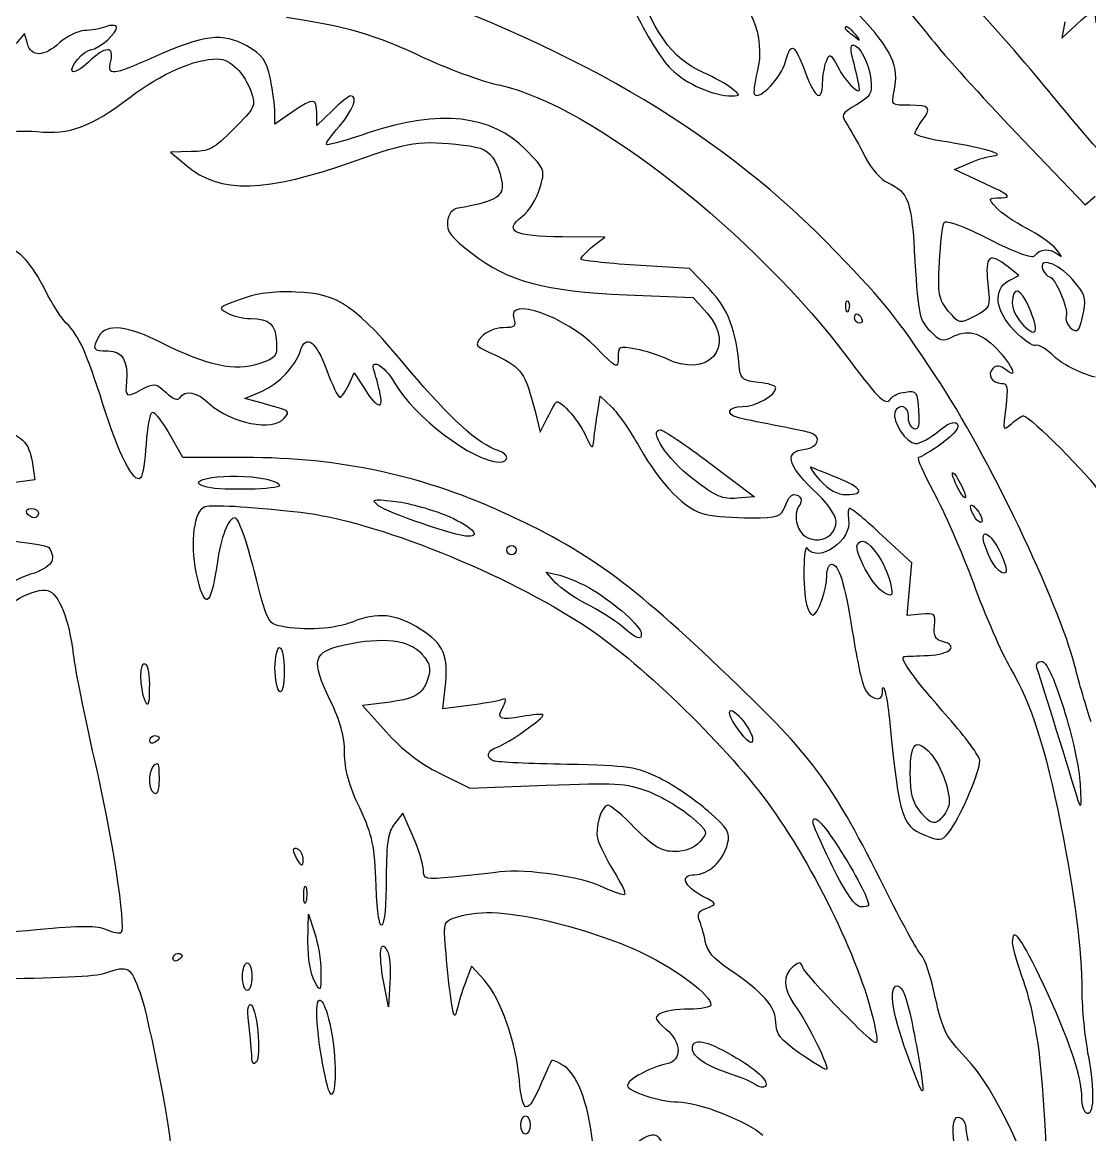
# Model space of a CAD drawing. Extents: x 5 to 315, y 92 to 398.
# Drawn here: x 210.7 to 275.6, y 239.2 to 307 of the extents above; entities that cross this region are included whole.
import ezdxf

# ---------------------------------------------------------------- set-up
doc = ezdxf.new("R2010")
doc.units = 0
doc.layers.get('0').update_dxf_attribs({"linetype": 'CONTINUOUS'})

msp = doc.modelspace()

# ---------------------------------------------------------------- linework, layer by layer
at = {"color": 7}
for points in [[(274.122444, 306.987222), (273.953111, 305.999444), (274.799778, 306.789667)], [(210.989333, 305.660778), (210.82, 306.281667), (210.312, 305.660778)], [(215.758889, 306.676778), (215.758889, 306.676778)], [(261.366, 306.225222), (261.366, 306.225222)], [(227.104222, 301.483889), (226.06, 300.750111), (226.06, 301.455667)], [(229.531333, 301.568556), (228.6, 300.665444), (228.6, 301.427444)], [(220.951778, 299.085), (219.71, 299.056778), (220.669556, 298.238333)], [(269.24, 297.137667), (267.405556, 297.984333), (268.365111, 298.407667)], [(245.392222, 293.299444), (246.126, 293.863889), (243.557778, 293.892111)], [(252.504222, 290.703), (251.290667, 291.973), (247.988667, 292.170556)], [(270.707556, 291.211), (271.328444, 291.549667), (270.679333, 292.057667)], [(272.796, 291.888333), (272.796, 291.888333)], [(223.943333, 290.082111), (223.943333, 290.082111)], [(247.452444, 290.364333), (251.516444, 290.195), (252.334889, 289.263667)], [(260.970889, 289.433), (260.970889, 289.433)], [(270.933333, 289.884556), (270.933333, 289.884556)], [(261.761111, 288.925), (261.761111, 288.925)], [(230.547333, 284.889222), (230.886, 285.623), (231.422222, 284.776333)], [(225.213333, 283.788556), (224.225556, 284.042556), (225.269778, 284.494111)], [(245.702667, 283.252333), (245.843778, 284.183667), (246.549333, 283.534556)], [(241.892667, 283.280556), (242.203111, 282.010556), (242.626444, 282.857222)], [(252.532444, 280.119667), (255.241778, 278.059444), (254.197556, 277.974778)], [(252.532444, 280.119667), (252.532444, 280.119667)], [(225.467333, 279.160111), (225.467333, 279.160111)], [(259.221111, 279.075444), (259.221111, 279.075444)], [(268.082889, 278.059444), (268.082889, 278.059444)], [(211.666667, 277.071667), (211.666667, 277.071667)], [(227.612222, 277.128111), (227.612222, 277.128111)], [(236.361111, 276.987), (236.361111, 276.987)], [(260.970889, 276.704778), (260.970889, 276.704778)], [(269.070667, 276.535444), (269.070667, 276.535444)], [(265.401778, 270.919222), (264.526889, 270.834556), (264.668, 272.443222), (264.809111, 274.051889), (263.031111, 275.688778)], [(240.735556, 274.813889), (240.735556, 274.813889)], [(262.720667, 274.559889), (262.720667, 274.559889)], [(270.227778, 274.616333), (270.227778, 274.616333)], [(243.134444, 272.838333), (242.57, 273.487444), (243.388444, 273.289889)], [(245.420444, 272.386778), (245.420444, 272.386778)], [(235.006444, 268.492111), (235.006444, 268.492111)], [(226.624444, 267.447889), (226.624444, 267.447889)], [(218.411778, 266.403667), (218.411778, 266.403667)], [(237.856889, 265.359444), (236.276444, 265.161889), (236.417556, 266.431889)], [(232.748667, 265.528778), (231.394, 265.359444), (232.833333, 263.750778)], [(274.066, 265.161889), (274.066, 265.161889)], [(219.004444, 263.412111), (219.004444, 263.412111)], [(255.128889, 263.299222), (255.128889, 263.299222)], [(265.966222, 262.424333), (265.966222, 262.424333)], [(219.004444, 260.815667), (219.004444, 260.815667)], [(236.078889, 261.239), (237.913333, 260.335889), (242.57, 260.505222)], [(234.470222, 257.372556), (233.849333, 258.811889), (233.341333, 258.162778)], [(260.378222, 256.695222), (260.378222, 256.695222)], [(227.753333, 255.961444), (227.753333, 255.961444)], [(227.950889, 253.449667), (227.950889, 253.449667)], [(228.063778, 250.966111), (228.092, 252.659444), (228.458889, 251.530556)], [(243.275556, 252.095), (243.275556, 252.095)], [(220.415556, 250.147667), (220.415556, 250.147667)], [(238.788222, 248.651889), (238.026222, 249.498556), (237.715778, 248.680111)], [(224.648889, 248.849444), (224.648889, 248.849444)], [(228.854, 249.131667), (228.854, 249.131667)], [(233.059111, 248.482556), (232.974444, 247.015), (232.664, 248.567222)], [(233.059111, 248.482556), (233.059111, 248.482556)], [(229.390222, 245.999), (229.390222, 245.999)], [(264.809111, 246.111889), (264.809111, 246.111889)], [(225.015778, 245.547444), (225.015778, 245.547444)], [(253.858889, 244.079889), (253.858889, 244.079889)], [(241.582222, 239.818333), (241.582222, 239.818333)], [(268.111111, 239.564333), (268.111111, 239.564333)]]:
    msp.add_lwpolyline(points, dxfattribs=at)
at = {"color": 1}
for points in [[(271.582444, 299.790556), (275.364222, 295.839444), (275.985111, 296.375667)], [(224.197333, 280.458333), (220.443778, 280.458333), (219.653556, 281.869444)], [(211.299778, 280.091444), (211.440889, 279.103667), (209.804, 278.877889)], [(217.847333, 247.861667), (217.847333, 247.861667)]]:
    msp.add_lwpolyline(points, dxfattribs=at)
at = {"color": 7}
for points in [[(252.165556, 303.882778), (250.161778, 304.757667), (249.032889, 306.366333), (247.819333, 310.119889)], [(253.238, 309.273222), (254.903111, 308.624111), (255.947333, 306.055889), (255.411111, 303.939222)], [(247.875778, 307.805667), (248.637778, 306.197), (249.569111, 304.701222), (250.161778, 304.108556)], [(274.799778, 306.789667), (275.787556, 307.721), (276.013333, 307.749222), (276.013333, 306.930778)], [(263.736667, 302.753889), (264.075333, 304.277889), (263.623778, 305.265667), (261.563556, 307.438778)], [(214.460667, 306.451), (214.065556, 306.422778), (213.388222, 306.112333), (212.964889, 305.717222)], [(215.758889, 306.676778), (215.448444, 306.563889), (214.855778, 306.451), (214.460667, 306.451)], [(214.884, 305.293889), (215.335556, 305.322111), (216.520889, 306.366333), (216.408, 306.648556)], [(216.408, 306.648556), (216.379778, 306.789667), (216.069333, 306.817889), (215.758889, 306.676778)], [(224.338444, 305.519667), (222.899111, 306.338111), (221.742, 306.197), (218.694, 304.842333)], [(260.773333, 306.592111), (260.773333, 306.817889), (260.999111, 306.676778), (261.366, 306.225222)], [(261.281333, 306.112333), (260.999111, 306.309889), (260.773333, 306.535667), (260.773333, 306.592111)], [(261.366, 306.225222), (261.732889, 305.773667), (261.704667, 305.745444), (261.281333, 306.112333)], [(212.964889, 305.717222), (212.005333, 304.842333), (211.215111, 304.814111), (210.989333, 305.660778)], [(216.069333, 304.588333), (216.295111, 305.519667), (215.730667, 305.519667), (214.714667, 304.531889)], [(225.777778, 303.515889), (225.523778, 304.673), (225.326222, 304.955222), (224.338444, 305.519667)], [(257.132667, 304.560111), (257.471333, 305.801889), (257.668889, 305.689), (258.374444, 303.826333)], [(261.168444, 304.955222), (261.083778, 305.293889), (261.112, 305.576111), (261.224889, 305.576111)], [(261.224889, 305.576111), (261.648222, 305.576111), (262.184444, 304.531889), (262.325556, 303.487667)], [(213.726889, 303.967444), (213.501111, 304.193222), (214.460667, 305.293889), (214.884, 305.293889)], [(218.694, 304.842333), (216.097556, 303.685222), (215.843556, 303.657), (216.069333, 304.588333)], [(259.616222, 304.588333), (259.813778, 305.096333), (259.870222, 305.068111), (260.293556, 304.277889)], [(261.535333, 303.459444), (261.422444, 303.939222), (261.281333, 304.588333), (261.168444, 304.955222)], [(214.714667, 304.531889), (214.291333, 304.136778), (213.839778, 303.854556), (213.726889, 303.967444)], [(217.226444, 302.387), (219.173778, 303.854556), (221.149333, 304.729444), (222.560444, 304.729444)], [(222.560444, 304.729444), (223.350667, 304.729444), (224.225556, 303.854556), (224.620667, 302.669222)], [(255.241778, 302.556333), (255.580444, 302.217667), (256.850444, 303.572333), (257.132667, 304.560111)], [(259.390444, 303.261889), (259.390444, 303.685222), (259.503333, 304.277889), (259.616222, 304.588333)], [(260.293556, 304.277889), (260.547556, 303.798111), (260.942667, 303.233667), (261.224889, 303.007889)], [(226.06, 301.455667), (226.06, 301.850778), (225.918889, 302.782111), (225.777778, 303.515889)], [(250.161778, 304.108556), (251.121333, 303.177222), (252.758222, 302.471667), (253.887111, 302.471667)], [(253.858889, 302.923222), (253.548444, 303.177222), (252.786444, 303.600556), (252.165556, 303.882778)], [(255.411111, 303.939222), (255.241778, 303.261889), (255.157111, 302.612778), (255.241778, 302.556333)], [(258.374444, 303.826333), (258.938889, 302.302333), (259.362222, 302.076556), (259.390444, 303.261889)], [(261.224889, 303.007889), (261.676444, 302.641), (261.704667, 302.669222), (261.535333, 303.459444)], [(262.325556, 303.487667), (262.410222, 302.612778), (262.325556, 302.443444), (261.450667, 301.935444)], [(253.887111, 302.471667), (254.395111, 302.499889), (254.395111, 302.499889), (253.858889, 302.923222)], [(211.582, 300.298556), (213.557556, 300.101), (214.855778, 300.580778), (217.226444, 302.387)], [(224.620667, 302.669222), (224.902889, 301.879), (224.846444, 301.737889), (223.548222, 300.467889)], [(228.6, 301.427444), (228.6, 302.358778), (228.430667, 302.387), (227.104222, 301.483889)], [(230.660222, 302.471667), (230.547333, 302.471667), (230.039333, 302.076556), (229.531333, 301.568556)], [(229.982889, 300.637222), (230.801333, 301.568556), (231.14, 302.471667), (230.660222, 302.471667)], [(264.696222, 301.907222), (263.567333, 301.907222), (263.567333, 301.907222), (263.736667, 302.753889)], [(241.328222, 299.197889), (239.239778, 301.314556), (236.078889, 301.681444), (231.789111, 300.242111)], [(261.450667, 301.935444), (260.491111, 301.371), (260.491111, 301.342778), (260.914444, 300.665444)], [(265.43, 300.947667), (266.050889, 301.766111), (265.938, 301.907222), (264.696222, 301.907222)], [(265.006667, 300.185667), (265.006667, 300.298556), (265.204222, 300.637222), (265.43, 300.947667)], [(208.392889, 298.689889), (209.042, 300.129222), (209.691111, 300.467889), (211.582, 300.298556)], [(223.548222, 300.467889), (222.334667, 299.226111), (222.052444, 299.085), (220.951778, 299.085)], [(229.192667, 299.508333), (229.136222, 299.564778), (229.474889, 300.072778), (229.982889, 300.637222)], [(231.789111, 300.242111), (230.434444, 299.762333), (229.277333, 299.451889), (229.192667, 299.508333)], [(260.914444, 300.665444), (261.168444, 300.270333), (261.648222, 299.423667), (261.986889, 298.746333)], [(267.066889, 299.649444), (265.938, 299.818778), (265.006667, 300.072778), (265.006667, 300.185667)], [(230.942444, 298.520556), (234.159778, 299.677667), (234.95, 299.790556), (237.518222, 299.480111)], [(237.518222, 299.480111), (238.703556, 299.339), (239.042222, 299.169667), (239.437333, 298.520556)], [(269.776222, 298.831), (270.651111, 298.859222), (269.183556, 299.310778), (267.066889, 299.649444)], [(242.174889, 296.855444), (242.513556, 297.956111), (242.513556, 297.984333), (241.328222, 299.197889)], [(261.986889, 298.746333), (262.325556, 298.069), (262.946444, 297.363444), (263.341556, 297.194111)], [(268.365111, 298.407667), (268.873111, 298.633444), (269.522222, 298.802778), (269.776222, 298.831)], [(220.669556, 298.238333), (222.701556, 296.516778), (225.439111, 296.573222), (230.942444, 298.520556)], [(239.437333, 298.520556), (239.691333, 298.069), (239.888889, 297.391667), (239.888889, 296.996556)], [(239.888889, 296.996556), (239.888889, 296.291), (239.324444, 296.008778), (237.207778, 295.641889)], [(241.102444, 295.133889), (241.525778, 295.472556), (242.005556, 296.234556), (242.174889, 296.855444)], [(263.341556, 297.194111), (264.639778, 296.573222), (264.809111, 296.121667), (265.006667, 292.396333)], [(270.256, 296.262778), (270.933333, 296.291), (270.792222, 296.432111), (269.24, 297.137667)], [(269.973778, 295.670111), (269.437556, 296.262778), (269.437556, 296.262778), (270.256, 296.262778)], [(237.207778, 295.641889), (236.840889, 295.585444), (236.615111, 295.303222), (236.558667, 294.823444)], [(271.78, 294.428333), (271.074444, 294.795222), (270.256, 295.331444), (269.973778, 295.670111)], [(236.558667, 294.823444), (236.502222, 294.230778), (236.756222, 293.863889), (238.054444, 292.876111)], [(243.557778, 293.892111), (240.594444, 293.920333), (239.945333, 294.230778), (241.102444, 295.133889)], [(266.502444, 292.339889), (266.558889, 293.497), (266.671778, 294.597667), (266.784667, 294.767)], [(266.784667, 294.767), (266.897556, 294.936333), (267.941778, 294.569444), (269.522222, 293.751)], [(273.614444, 293.130111), (273.304, 293.497), (272.485556, 294.061444), (271.78, 294.428333)], [(244.686667, 292.537444), (244.686667, 292.650333), (244.997111, 292.960778), (245.392222, 293.299444)], [(269.522222, 293.751), (271.074444, 292.960778), (272.146889, 292.565667), (272.288, 292.735)], [(238.054444, 292.876111), (240.255778, 291.182778), (242.428889, 290.590111), (247.452444, 290.364333)], [(270.679333, 292.057667), (269.522222, 292.989), (269.268222, 292.763222), (269.437556, 291.069889)], [(272.288, 292.735), (272.598444, 293.186556), (273.219333, 293.214778), (273.727333, 292.819667)], [(274.602222, 291.295667), (273.699111, 292.311667), (272.485556, 292.706778), (272.796, 291.888333)], [(273.727333, 292.819667), (274.009556, 292.593889), (273.953111, 292.706778), (273.614444, 293.130111)], [(247.988667, 292.170556), (246.182444, 292.283444), (244.686667, 292.452778), (244.686667, 292.537444)], [(265.006667, 292.396333), (265.204222, 289.150778), (265.288889, 288.783889), (265.938, 288.163)], [(267.038667, 289.376556), (266.446, 290.110333), (266.389556, 290.420778), (266.502444, 292.339889)], [(272.796, 291.888333), (272.908889, 291.662556), (273.078222, 291.465), (273.191111, 291.465)], [(273.191111, 291.465), (273.529778, 291.465), (274.376444, 289.489444), (274.207111, 289.066111)], [(275.279556, 289.376556), (275.448889, 290.138556), (275.336, 290.449), (274.602222, 291.295667)], [(227.33, 290.533667), (225.975333, 290.590111), (224.902889, 290.449), (223.943333, 290.082111)], [(254.338667, 285.820556), (254.112889, 288.275889), (253.661333, 289.461222), (252.504222, 290.703)], [(269.437556, 291.069889), (269.606889, 289.574111), (269.578667, 289.545889), (268.647333, 289.066111)], [(271.046222, 288.191222), (269.889111, 289.404778), (269.748, 290.703), (270.707556, 291.211)], [(271.949333, 289.630556), (271.441333, 290.787667), (270.933333, 290.928778), (270.933333, 289.884556)], [(223.943333, 290.082111), (222.616889, 289.602333), (222.560444, 289.574111), (223.153111, 289.263667)], [(234.244444, 285.764111), (230.970667, 289.715222), (229.954667, 290.449), (227.33, 290.533667)], [(245.589778, 287.175222), (243.755333, 289.037889), (240.142889, 290.307889), (240.594444, 288.925)], [(260.801556, 289.602333), (260.773333, 289.912778), (260.858, 290.082111), (260.942667, 289.969222)], [(260.942667, 289.969222), (261.027333, 289.884556), (261.055556, 289.630556), (260.970889, 289.433)], [(223.153111, 289.263667), (223.491778, 289.066111), (224.112667, 288.925), (224.564222, 288.925)], [(252.334889, 289.263667), (254.197556, 287.175222), (252.391333, 285.199667), (249.823111, 286.497889)], [(260.970889, 289.433), (260.886222, 289.207222), (260.801556, 289.291889), (260.801556, 289.602333)], [(268.647333, 289.066111), (267.716, 288.586333), (267.716, 288.586333), (267.038667, 289.376556)], [(270.933333, 289.884556), (270.933333, 289.433), (271.243778, 288.868556), (271.638889, 288.473444)], [(271.638889, 288.473444), (272.457333, 287.711444), (272.570222, 288.106556), (271.949333, 289.630556)], [(274.969111, 288.275889), (275.053778, 288.388778), (275.194889, 288.896778), (275.279556, 289.376556)], [(219.230222, 287.401), (217.085333, 288.501667), (215.787111, 288.642778), (215.335556, 287.824333)], [(224.564222, 288.925), (225.721333, 288.925), (226.116444, 288.558111), (226.144667, 287.485667)], [(240.594444, 288.925), (240.735556, 288.445222), (240.650889, 288.360556), (239.945333, 288.360556)], [(261.337778, 288.925), (261.337778, 289.094333), (261.394222, 289.207222), (261.450667, 289.207222)], [(261.648222, 288.642778), (261.478889, 288.642778), (261.337778, 288.783889), (261.337778, 288.925)], [(261.450667, 289.207222), (261.535333, 289.207222), (261.676444, 289.094333), (261.761111, 288.925)], [(261.761111, 288.925), (261.845778, 288.783889), (261.789333, 288.642778), (261.648222, 288.642778)], [(274.207111, 289.066111), (274.066, 288.642778), (274.743333, 287.909), (274.969111, 288.275889)], [(227.612222, 286.977667), (227.950889, 287.993667), (228.571778, 287.513889), (229.192667, 285.820556)], [(239.945333, 288.360556), (239.493778, 288.360556), (238.901111, 288.106556), (238.647111, 287.824333)], [(265.938, 288.163), (266.502444, 287.570333), (266.728222, 287.513889), (267.208, 287.767889)], [(267.208, 287.767889), (268.195778, 288.304111), (268.957778, 288.106556), (269.973778, 287.090556)], [(272.344444, 287.288111), (272.175111, 287.231667), (271.582444, 287.626778), (271.046222, 288.191222)], [(215.335556, 287.824333), (214.912222, 287.034111), (214.968667, 286.949444), (215.9, 286.949444)], [(225.072222, 286.159222), (223.632889, 285.679444), (221.939556, 286.046333), (219.230222, 287.401)], [(226.144667, 287.485667), (226.201111, 286.610778), (226.116444, 286.497889), (225.072222, 286.159222)], [(238.647111, 287.824333), (238.167333, 287.288111), (238.195556, 287.259889), (239.578444, 286.639)], [(248.016889, 287.062333), (247.000889, 287.259889), (246.944444, 287.231667), (246.944444, 286.526111)], [(273.473333, 286.610778), (273.05, 287.062333), (272.542, 287.344556), (272.344444, 287.288111)], [(215.9, 286.949444), (216.774889, 286.949444), (217.141778, 286.300333), (217.028889, 285.086778)], [(225.269778, 284.494111), (226.314, 284.973889), (227.301778, 286.018111), (227.612222, 286.977667)], [(232.127778, 285.623), (231.732667, 286.610778), (232.720444, 286.102778), (233.341333, 285.002111)], [(239.578444, 286.639), (241.074222, 285.933444), (241.271778, 285.623), (241.892667, 283.280556)], [(246.944444, 286.526111), (246.944444, 285.820556), (246.888, 285.848778), (245.589778, 287.175222)], [(249.823111, 286.497889), (249.399778, 286.695444), (248.581333, 286.949444), (248.016889, 287.062333)], [(269.973778, 287.090556), (270.933333, 286.074556), (271.356667, 285.115), (270.51, 285.820556)], [(275.985111, 285.340778), (274.969111, 285.623), (273.924889, 286.187444), (273.473333, 286.610778)], [(269.748, 285.877), (269.381111, 285.510111), (269.691556, 284.973889), (270.284222, 284.973889)], [(270.51, 285.820556), (270.199556, 286.074556), (269.973778, 286.102778), (269.748, 285.877)], [(229.192667, 285.820556), (229.531333, 284.889222), (229.898222, 284.127222), (230.011111, 284.127222)], [(232.466444, 284.296556), (232.381778, 284.748111), (232.212444, 285.340778), (232.127778, 285.623)], [(239.634889, 280.881667), (238.449556, 281.248556), (236.671556, 282.885444), (234.244444, 285.764111)], [(255.495778, 285.030333), (254.592667, 285.115), (254.423333, 285.227889), (254.338667, 285.820556)], [(217.028889, 285.086778), (216.916, 284.155444), (217.000667, 284.099), (217.903778, 284.578778)], [(217.903778, 284.578778), (218.750444, 285.002111), (218.806889, 285.002111), (219.427778, 284.409444)], [(220.274444, 284.099), (220.556667, 284.607), (221.318667, 284.465889), (222.080667, 283.732111)], [(230.011111, 284.127222), (230.124, 284.127222), (230.349778, 284.465889), (230.547333, 284.889222)], [(231.422222, 284.776333), (232.184222, 283.506333), (232.692222, 283.280556), (232.466444, 284.296556)], [(233.341333, 285.002111), (234.526667, 282.941889), (238.110889, 280.204333), (239.691333, 280.176111)], [(254.508, 283.562778), (255.298222, 283.562778), (256.54, 284.240111), (256.54, 284.691667)], [(256.54, 284.691667), (256.54, 284.832778), (256.060222, 284.973889), (255.495778, 285.030333)], [(270.284222, 284.973889), (270.651111, 284.973889), (270.679333, 284.748111), (270.538222, 283.506333)], [(219.427778, 284.409444), (219.851111, 284.014333), (220.133333, 283.901444), (220.274444, 284.099)], [(242.626444, 282.857222), (242.880444, 283.337), (243.106222, 283.760333), (243.162667, 283.816778)], [(243.162667, 283.816778), (243.360222, 284.042556), (244.432667, 282.857222), (244.912444, 281.897667)], [(222.080667, 283.732111), (223.407111, 282.518556), (225.947111, 282.038778), (226.624444, 282.857222)], [(226.624444, 282.857222), (226.991333, 283.308778), (227.076, 283.252333), (225.213333, 283.788556)], [(245.476889, 281.587222), (245.505111, 281.982333), (245.618, 282.716111), (245.702667, 283.252333)], [(246.549333, 283.534556), (246.916222, 283.167667), (247.706444, 282.067), (248.242667, 281.079222)], [(254.225778, 282.885444), (253.435556, 283.111222), (253.633111, 283.562778), (254.508, 283.562778)], [(270.538222, 283.506333), (270.340667, 282.067), (270.340667, 282.038778), (270.876889, 282.518556)], [(256.398889, 282.433889), (255.467556, 282.603222), (254.479778, 282.829), (254.225778, 282.885444)], [(270.876889, 282.518556), (271.159111, 282.772556), (271.497778, 282.998333), (271.610667, 282.998333)], [(271.610667, 282.998333), (271.977556, 282.998333), (275.759333, 279.216556), (276.239111, 278.341667)], [(244.912444, 281.897667), (245.364, 280.938111), (245.392222, 280.909889), (245.476889, 281.587222)], [(251.488222, 279.160111), (249.936, 280.345444), (248.750667, 282.151667), (249.512667, 282.151667)], [(249.512667, 282.151667), (249.682, 282.151667), (251.036667, 281.220333), (252.532444, 280.119667)], [(258.600222, 281.982333), (258.318, 282.038778), (257.330222, 282.264556), (256.398889, 282.433889)], [(258.318, 280.966333), (259.164667, 281.079222), (259.362222, 281.756556), (258.600222, 281.982333)], [(239.691333, 280.176111), (240.340444, 280.176111), (240.312222, 280.655889), (239.634889, 280.881667)], [(248.242667, 281.079222), (249.512667, 278.821444), (251.093111, 277.212778), (252.306667, 276.987)], [(258.769556, 278.539222), (257.217333, 280.063222), (257.048, 280.825222), (258.318, 280.966333)], [(258.684889, 279.865667), (258.572, 279.922111), (258.797778, 279.555222), (259.221111, 279.075444)], [(260.293556, 279.216556), (259.531556, 279.527), (258.826, 279.809222), (258.684889, 279.865667)], [(221.939556, 278.652111), (220.105111, 279.103667), (223.350667, 279.583444), (225.467333, 279.160111)], [(225.467333, 279.160111), (225.947111, 279.047222), (226.342222, 278.877889), (226.342222, 278.765)], [(254.197556, 277.974778), (253.322667, 277.890111), (252.871111, 278.087667), (251.488222, 279.160111)], [(259.221111, 279.075444), (259.757333, 278.482778), (260.293556, 278.200556), (260.829778, 278.200556)], [(260.829778, 278.200556), (262.015111, 278.200556), (261.789333, 278.623889), (260.293556, 279.216556)], [(267.292667, 279.470556), (267.292667, 279.639889), (267.462, 279.442333), (267.687778, 279.047222)], [(267.687778, 278.482778), (267.462, 278.877889), (267.292667, 279.329444), (267.292667, 279.470556)], [(226.342222, 278.765), (226.342222, 278.511), (222.899111, 278.426333), (221.939556, 278.652111)], [(260.208889, 276.591889), (260.208889, 276.930556), (259.616222, 277.777222), (258.769556, 278.539222)], [(267.687778, 279.047222), (267.913556, 278.652111), (268.082889, 278.228778), (268.082889, 278.059444)], [(268.082889, 278.059444), (268.082889, 277.918333), (267.913556, 278.087667), (267.687778, 278.482778)], [(232.353556, 277.523222), (231.902, 277.918333), (231.958444, 277.946556), (233.256667, 277.805444)], [(233.256667, 277.805444), (234.046889, 277.720778), (235.429778, 277.353889), (236.361111, 276.987)], [(257.104444, 277.495), (257.245556, 277.890111), (257.471333, 278.200556), (257.612444, 278.200556)], [(257.612444, 278.200556), (258.064, 278.200556), (258.233333, 277.833667), (257.922889, 277.466778)], [(210.961111, 277.071667), (210.876444, 277.241), (210.989333, 277.353889), (211.215111, 277.353889)], [(211.412667, 276.789444), (211.243333, 276.789444), (211.045778, 276.930556), (210.961111, 277.071667)], [(211.215111, 277.353889), (211.469111, 277.353889), (211.666667, 277.241), (211.666667, 277.071667)], [(211.666667, 277.071667), (211.666667, 276.930556), (211.553778, 276.789444), (211.412667, 276.789444)], [(221.262222, 273.459222), (220.895333, 275.265444), (221.149333, 277.269222), (221.798444, 277.466778)], [(221.798444, 277.466778), (222.306444, 277.607889), (224.169111, 277.495), (227.612222, 277.128111)], [(227.612222, 277.128111), (232.099556, 276.620111), (240.086444, 273.431), (245.081778, 270.100778)], [(237.800444, 275.660556), (237.066667, 275.660556), (232.918, 277.099889), (232.353556, 277.523222)], [(255.016, 276.789444), (256.709333, 276.789444), (256.850444, 276.845889), (257.104444, 277.495)], [(257.922889, 277.466778), (257.781778, 277.297444), (257.725333, 276.789444), (257.838222, 276.394333)], [(261.055556, 277.353889), (260.942667, 277.353889), (260.914444, 277.071667), (260.970889, 276.704778)], [(263.031111, 275.688778), (262.071556, 276.620111), (261.168444, 277.353889), (261.055556, 277.353889)], [(268.393333, 277.495), (268.421556, 277.664333), (268.590889, 277.523222), (268.816667, 277.241)], [(269.070667, 276.535444), (268.901333, 276.366111), (268.393333, 277.071667), (268.393333, 277.495)], [(268.816667, 277.241), (269.042444, 276.930556), (269.155333, 276.620111), (269.070667, 276.535444)], [(223.632889, 276.789444), (223.209556, 276.789444), (222.758, 275.604111), (222.532222, 273.967222)], [(224.79, 273.572111), (224.338444, 275.378333), (223.830444, 276.789444), (223.632889, 276.789444)], [(236.361111, 276.987), (237.969778, 276.309667), (238.703556, 275.660556), (237.800444, 275.660556)], [(252.306667, 276.987), (252.814667, 276.874111), (254.028222, 276.789444), (255.016, 276.789444)], [(257.838222, 276.394333), (258.176889, 275.011444), (260.208889, 275.180778), (260.208889, 276.591889)], [(260.970889, 276.704778), (261.224889, 275.434778), (259.108222, 273.967222), (258.459111, 274.926778)], [(269.296444, 275.011444), (268.873111, 276.253222), (269.578667, 275.971), (270.227778, 274.616333)], [(240.171111, 274.813889), (240.171111, 274.983222), (240.312222, 275.096111), (240.453333, 275.096111)], [(240.453333, 275.096111), (240.622667, 275.096111), (240.735556, 274.983222), (240.735556, 274.813889)], [(258.459111, 274.926778), (258.205111, 275.293667), (258.176889, 272.415), (258.402667, 271.511889)], [(263.115778, 272.245667), (262.466667, 272.556111), (261.281333, 274.757444), (261.507111, 275.152556)], [(261.507111, 275.152556), (261.761111, 275.575889), (262.128, 275.378333), (262.720667, 274.559889)], [(270.538222, 273.459222), (270.256, 273.205222), (269.635111, 273.995444), (269.296444, 275.011444)], [(240.453333, 274.531667), (240.312222, 274.531667), (240.171111, 274.672778), (240.171111, 274.813889)], [(240.735556, 274.813889), (240.735556, 274.672778), (240.622667, 274.531667), (240.453333, 274.531667)], [(262.720667, 274.559889), (263.059333, 274.108333), (263.398, 273.318111), (263.510889, 272.838333)], [(270.227778, 274.616333), (270.481778, 274.080111), (270.622889, 273.572111), (270.538222, 273.459222)], [(222.532222, 273.967222), (222.137111, 271.257889), (221.770222, 271.116778), (221.262222, 273.459222)], [(259.644444, 273.289889), (259.644444, 273.656778), (259.785556, 273.967222), (259.926667, 273.967222)], [(259.926667, 273.967222), (260.378222, 273.967222), (260.716889, 272.866556), (261.196667, 269.903222)], [(226.426889, 270.185444), (225.636667, 270.326556), (225.580222, 270.495889), (224.79, 273.572111)], [(243.388444, 273.289889), (243.84, 273.177), (244.771333, 272.781889), (245.420444, 272.386778)], [(258.797778, 270.862778), (259.108222, 270.862778), (259.644444, 272.471444), (259.644444, 273.289889)], [(244.997111, 271.540111), (244.291556, 271.907), (243.444889, 272.499667), (243.134444, 272.838333)], [(245.420444, 272.386778), (246.746889, 271.596556), (248.355556, 270.157222), (248.355556, 269.733889)], [(263.510889, 272.838333), (263.680222, 271.991667), (263.652, 271.935222), (263.115778, 272.245667)], [(234.893556, 270.016111), (233.426, 270.947444), (232.268889, 271.060333), (230.773111, 270.439444)], [(247.170222, 270.185444), (246.690444, 270.580556), (245.702667, 271.201444), (244.997111, 271.540111)], [(258.402667, 271.511889), (258.515556, 271.145), (258.684889, 270.862778), (258.797778, 270.862778)], [(266.192, 270.213667), (266.276667, 270.947444), (266.220222, 271.003889), (265.401778, 270.919222)], [(230.773111, 270.439444), (229.700667, 270.016111), (227.866222, 269.903222), (226.426889, 270.185444)], [(236.417556, 266.431889), (236.643333, 268.407444), (236.361111, 269.084778), (234.893556, 270.016111)], [(245.081778, 270.100778), (248.524889, 267.786556), (253.717778, 262.734778), (256.257778, 259.150556)], [(248.355556, 269.733889), (248.355556, 269.282333), (248.073333, 269.395222), (247.170222, 270.185444)], [(261.196667, 269.903222), (261.422444, 268.435667), (261.732889, 266.911667), (261.902222, 266.516556)], [(266.7, 269.254111), (266.248444, 269.367), (266.135556, 269.592778), (266.192, 270.213667)], [(229.418444, 265.669889), (228.233111, 268.153444), (228.346, 268.633222), (230.293333, 269.056556)], [(230.293333, 269.056556), (232.607556, 269.564556), (234.244444, 269.367), (235.006444, 268.492111)], [(265.825111, 268.407444), (267.151556, 268.463889), (267.687778, 269.000111), (266.7, 269.254111)], [(226.06, 267.645444), (226.06, 268.322778), (226.201111, 268.887222), (226.342222, 268.887222)], [(226.342222, 268.887222), (226.511556, 268.887222), (226.624444, 268.238111), (226.624444, 267.447889)], [(235.006444, 268.492111), (235.514444, 267.871222), (235.570889, 267.645444), (235.345111, 266.939889)], [(267.038667, 264.625667), (265.034889, 266.883444), (263.990667, 268.294556), (264.357556, 268.351)], [(264.357556, 268.351), (264.498667, 268.351), (265.147778, 268.379222), (265.825111, 268.407444)], [(218.157778, 265.641667), (217.819111, 266.431889), (217.819111, 268.125222), (218.157778, 267.899444)], [(218.157778, 267.899444), (218.327111, 267.814778), (218.44, 267.137444), (218.411778, 266.403667)], [(226.342222, 266.206111), (226.201111, 266.290778), (226.06, 266.939889), (226.06, 267.645444)], [(272.429111, 267.645444), (272.344444, 267.871222), (272.457333, 268.040556), (272.711333, 268.040556)], [(274.856222, 259.856111), (274.178889, 262.085667), (272.570222, 267.306778), (272.429111, 267.645444)], [(272.711333, 268.040556), (273.021778, 268.040556), (273.416889, 267.165667), (274.066, 265.161889)], [(226.624444, 267.447889), (226.624444, 266.573), (226.511556, 266.093222), (226.342222, 266.206111)], [(235.345111, 266.939889), (235.006444, 265.980333), (234.583111, 265.754556), (232.748667, 265.528778)], [(263.031111, 266.121444), (263.031111, 267.024556), (263.313333, 265.980333), (263.454444, 264.512778)], [(218.411778, 266.403667), (218.411778, 265.415889), (218.327111, 265.218333), (218.157778, 265.641667)], [(261.902222, 266.516556), (262.156222, 265.782778), (263.031111, 265.472333), (263.031111, 266.121444)], [(230.293333, 262.480778), (230.293333, 263.496778), (230.039333, 264.399889), (229.418444, 265.669889)], [(239.832444, 265.698111), (239.606667, 265.613444), (238.703556, 265.472333), (237.856889, 265.359444)], [(239.945333, 265.303), (240.171111, 265.754556), (240.171111, 265.839222), (239.832444, 265.698111)], [(254.423333, 263.666111), (253.492, 264.795), (253.492, 265.613444), (254.423333, 264.569222)], [(241.102444, 264.682111), (239.719556, 264.428111), (239.522, 264.512778), (239.945333, 265.303)], [(242.372444, 264.795), (242.344222, 264.851444), (241.751556, 264.795), (241.102444, 264.682111)], [(274.066, 265.161889), (274.574, 263.553222), (275.025556, 261.493), (275.053778, 260.561667)], [(239.578444, 262.819444), (240.199333, 263.017), (242.513556, 264.653889), (242.372444, 264.795)], [(254.423333, 264.569222), (254.818444, 264.145889), (255.128889, 263.553222), (255.128889, 263.299222)], [(263.454444, 264.512778), (264.075333, 258.332111), (264.188222, 257.965222), (265.909778, 257.344333)], [(268.957778, 262.001), (268.957778, 262.255), (268.082889, 263.440333), (267.038667, 264.625667)], [(218.44, 263.214556), (218.44, 263.383889), (218.581111, 263.525), (218.722222, 263.525)], [(218.722222, 263.525), (218.891556, 263.525), (219.004444, 263.468556), (219.004444, 263.412111)], [(232.833333, 263.750778), (233.792889, 262.678333), (234.865333, 261.831667), (236.078889, 261.239)], [(255.128889, 263.299222), (255.128889, 262.960556), (254.931333, 263.045222), (254.423333, 263.666111)], [(218.722222, 263.101667), (218.581111, 263.017), (218.44, 263.073444), (218.44, 263.214556)], [(219.004444, 263.412111), (219.004444, 263.327444), (218.891556, 263.186333), (218.722222, 263.101667)], [(239.409111, 261.972778), (238.872889, 262.170333), (238.957556, 262.621889), (239.578444, 262.819444)], [(264.724444, 261.295444), (264.724444, 263.101667), (265.063111, 263.412111), (265.966222, 262.424333)], [(231.224667, 259.122333), (230.547333, 260.505222), (230.293333, 261.464778), (230.293333, 262.480778)], [(265.966222, 262.424333), (266.615333, 261.718778), (267.236222, 259.912556), (267.066889, 259.263444)], [(218.722222, 259.997222), (218.242444, 260.279444), (218.411778, 261.831667), (218.919778, 261.831667)], [(218.919778, 261.831667), (218.976222, 261.831667), (219.004444, 261.380111), (219.004444, 260.815667)], [(243.84, 261.775222), (241.582222, 261.803444), (239.578444, 261.916333), (239.409111, 261.972778)], [(249.484444, 260.928556), (248.045111, 261.634111), (247.621778, 261.690556), (243.84, 261.775222)], [(267.208, 257.824111), (267.885333, 258.811889), (268.957778, 261.380111), (268.957778, 262.001)], [(219.004444, 260.815667), (219.004444, 260.223), (218.891556, 259.884333), (218.722222, 259.997222)], [(252.419556, 258.924778), (251.657556, 259.602111), (250.331111, 260.505222), (249.484444, 260.928556)], [(265.401778, 258.811889), (264.865556, 259.461), (264.724444, 259.912556), (264.724444, 261.295444)], [(242.57, 260.505222), (246.803333, 260.674556), (247.396, 260.646333), (248.750667, 260.138333)], [(248.750667, 260.138333), (249.569111, 259.827889), (250.754444, 259.122333), (251.347111, 258.614333)], [(275.053778, 260.561667), (275.138444, 259.009444), (275.138444, 258.953), (274.856222, 259.856111)], [(232.212444, 254.381), (232.127778, 256.836333), (232.014889, 257.400778), (231.224667, 259.122333)], [(246.323556, 259.291667), (245.928444, 259.291667), (245.505111, 257.852333), (245.702667, 257.203222)], [(247.988667, 257.880556), (247.226667, 258.670778), (246.464667, 259.291667), (246.323556, 259.291667)], [(253.604889, 256.949222), (253.774222, 257.626556), (253.633111, 257.880556), (252.419556, 258.924778)], [(256.257778, 259.150556), (259.221111, 254.973667), (262.043333, 248.934111), (262.636, 245.462778)], [(258.797778, 258.247444), (258.797778, 258.811889), (259.362222, 258.275667), (260.378222, 256.695222)], [(266.502444, 258.388556), (266.135556, 258.106333), (265.966222, 258.162778), (265.401778, 258.811889)], [(267.066889, 259.263444), (266.982222, 258.981222), (266.728222, 258.586111), (266.502444, 258.388556)], [(233.341333, 258.162778), (232.946222, 257.654778), (232.833333, 257.033889), (232.833333, 254.945444)], [(251.347111, 258.614333), (252.447778, 257.654778), (252.447778, 257.654778), (251.911556, 257.062111)], [(259.983111, 255.566333), (259.334, 256.921), (258.797778, 258.106333), (258.797778, 258.247444)], [(250.387556, 256.469444), (249.597333, 256.469444), (249.145778, 256.723444), (247.988667, 257.880556)], [(265.909778, 257.344333), (266.587111, 257.090333), (266.756444, 257.175), (267.208, 257.824111)], [(227.471111, 255.905), (227.104222, 256.469444), (227.104222, 256.836333), (227.471111, 256.610556)], [(235.091111, 255.340556), (235.091111, 255.679222), (234.808889, 256.582333), (234.470222, 257.372556)], [(245.702667, 257.203222), (245.787333, 256.892778), (246.238889, 256.017889), (246.662222, 255.284111)], [(251.911556, 257.062111), (251.544667, 256.667), (251.036667, 256.469444), (250.387556, 256.469444)], [(251.601111, 255.058333), (252.447778, 255.058333), (253.350889, 255.905), (253.604889, 256.949222)], [(227.471111, 256.610556), (227.640444, 256.525889), (227.753333, 256.215444), (227.753333, 255.961444)], [(260.378222, 256.695222), (261.394222, 255.114778), (262.184444, 253.590778), (262.184444, 253.223889)], [(227.753333, 255.961444), (227.753333, 255.538111), (227.696889, 255.538111), (227.471111, 255.905)], [(246.097778, 254.268111), (244.799556, 254.917222), (241.384667, 255.425222), (239.747778, 255.227667)], [(261.704667, 253.111), (261.366, 253.111), (260.801556, 253.929444), (259.983111, 255.566333)], [(232.833333, 254.945444), (232.833333, 251.333), (232.353556, 250.881444), (232.212444, 254.381)], [(236.869111, 254.917222), (235.204, 254.747889), (235.091111, 254.776111), (235.091111, 255.340556)], [(239.747778, 255.227667), (239.126889, 255.143), (237.828667, 255.001889), (236.869111, 254.917222)], [(246.662222, 255.284111), (247.113778, 254.578556), (247.424222, 253.929444), (247.339556, 253.844778)], [(252.109111, 253.731889), (250.952, 254.352778), (250.669778, 255.058333), (251.601111, 255.058333)], [(227.809778, 253.788333), (227.809778, 254.268111), (227.866222, 254.465667), (227.950889, 254.296333)], [(227.950889, 254.296333), (228.007333, 254.098778), (228.007333, 253.703667), (227.950889, 253.449667)], [(247.339556, 253.844778), (247.283111, 253.788333), (246.718667, 253.985889), (246.097778, 254.268111)], [(227.950889, 253.449667), (227.866222, 253.167444), (227.809778, 253.336778), (227.809778, 253.788333)], [(252.334889, 253.026333), (252.984, 253.280333), (252.984, 253.280333), (252.109111, 253.731889)], [(237.179556, 252.490111), (238.675333, 252.941667), (240.199333, 252.828778), (243.275556, 252.095)], [(251.883333, 252.292556), (251.742222, 252.659444), (251.855111, 252.857), (252.334889, 253.026333)], [(262.184444, 253.223889), (262.184444, 253.139222), (261.958667, 253.082778), (261.704667, 253.111)], [(236.445778, 250.627444), (236.304667, 252.236111), (236.332889, 252.236111), (237.179556, 252.490111)], [(243.275556, 252.095), (244.912444, 251.699889), (247.254889, 250.881444), (248.496667, 250.260556)], [(252.250222, 250.994333), (252.165556, 251.445889), (251.996222, 252.038556), (251.883333, 252.292556)], [(228.458889, 251.530556), (228.684667, 250.909667), (228.854, 249.837222), (228.854, 249.131667)], [(228.458889, 248.567222), (228.233111, 248.990556), (228.063778, 249.978333), (228.063778, 250.966111)], [(232.664, 248.567222), (232.353556, 250.288778), (232.466444, 251.220111), (232.889778, 250.429889)], [(236.756222, 247.579444), (236.643333, 248.369667), (236.502222, 249.724333), (236.445778, 250.627444)], [(253.689556, 249.301), (252.758222, 249.921889), (252.334889, 250.429889), (252.250222, 250.994333)], [(219.851111, 249.950111), (219.851111, 250.119444), (219.992222, 250.260556), (220.133333, 250.260556)], [(220.133333, 249.837222), (219.992222, 249.752556), (219.851111, 249.809), (219.851111, 249.950111)], [(220.133333, 250.260556), (220.302667, 250.260556), (220.415556, 250.204111), (220.415556, 250.147667)], [(220.415556, 250.147667), (220.415556, 250.063), (220.302667, 249.921889), (220.133333, 249.837222)], [(232.889778, 250.429889), (233.030889, 250.175889), (233.115556, 249.301), (233.059111, 248.482556)], [(248.496667, 250.260556), (250.641556, 249.216333), (252.588889, 247.720556), (252.588889, 247.127889)], [(224.084444, 248.849444), (224.084444, 249.329222), (224.225556, 249.696111), (224.366667, 249.696111)], [(224.366667, 249.696111), (224.536, 249.696111), (224.648889, 249.329222), (224.648889, 248.849444)], [(256.54, 246.083667), (256.54, 247.015), (255.778, 247.889889), (253.689556, 249.301)], [(257.584222, 249.442111), (256.963333, 248.934111), (256.991556, 248.115667), (257.640667, 247.184333)], [(258.176889, 249.413889), (258.064, 249.780778), (257.979333, 249.780778), (257.584222, 249.442111)], [(260.547556, 246.732778), (259.334, 247.974556), (258.261556, 249.188111), (258.176889, 249.413889)], [(224.366667, 248.002778), (224.225556, 248.002778), (224.084444, 248.397889), (224.084444, 248.849444)], [(224.648889, 248.849444), (224.648889, 248.397889), (224.536, 248.002778), (224.366667, 248.002778)], [(228.854, 249.131667), (228.854, 247.889889), (228.854, 247.889889), (228.458889, 248.567222)], [(237.715778, 248.680111), (237.546444, 248.228556), (237.292444, 247.494778), (237.179556, 247.015)], [(240.933111, 242.555889), (240.735556, 244.870111), (239.832444, 247.466556), (238.788222, 248.651889)], [(228.6, 246.676333), (228.6, 247.918111), (229.051556, 247.551222), (229.390222, 245.999)], [(264.724444, 243.628333), (263.652, 246.394111), (263.341556, 248.285), (263.934222, 248.285)], [(263.934222, 248.285), (264.244667, 248.285), (264.498667, 247.635889), (264.809111, 246.111889)], [(237.179556, 247.015), (236.982, 246.224778), (236.953778, 246.253), (236.756222, 247.579444)], [(224.479556, 245.857889), (224.366667, 246.648111), (224.394889, 247.156111), (224.564222, 247.156111)], [(224.564222, 247.156111), (224.733556, 247.156111), (224.931111, 246.422333), (225.015778, 245.547444)], [(229.503111, 241.681), (229.249111, 241.539889), (228.6, 245.208778), (228.6, 246.676333)], [(249.484444, 246.591667), (249.117556, 246.365889), (249.202222, 246.224778), (249.851333, 245.660333)], [(251.262444, 246.873889), (250.500444, 246.873889), (249.710222, 246.732778), (249.484444, 246.591667)], [(252.588889, 247.127889), (252.588889, 246.986778), (251.996222, 246.873889), (251.262444, 246.873889)], [(257.640667, 247.184333), (258.543778, 245.942556), (259.870222, 243.205), (259.616222, 243.205)], [(262.636, 245.462778), (262.805333, 244.475), (262.777111, 244.503222), (260.547556, 246.732778)], [(229.390222, 245.999), (229.785333, 244.333889), (229.841778, 241.906778), (229.503111, 241.681)], [(257.951111, 244.221), (256.794, 245.039444), (256.54, 245.378111), (256.54, 246.083667)], [(264.809111, 246.111889), (265.063111, 244.898333), (265.345333, 243.346111), (265.43, 242.640556)], [(224.648889, 243.967), (224.648889, 244.277444), (224.564222, 245.124111), (224.479556, 245.857889)], [(225.015778, 245.547444), (225.100444, 244.644333), (225.072222, 243.797667), (224.931111, 243.656556)], [(249.851333, 245.660333), (250.810889, 244.898333), (250.839111, 243.713), (249.907778, 243.543667)], [(251.46, 244.475), (251.46, 245.124111), (252.306667, 244.983), (253.858889, 244.079889)], [(224.931111, 243.656556), (224.733556, 243.459), (224.648889, 243.600111), (224.648889, 243.967)], [(253.858889, 242.894556), (252.334889, 243.402556), (251.46, 243.967), (251.46, 244.475)], [(253.858889, 244.079889), (255.382889, 243.205), (256.173111, 242.471222), (255.890889, 242.160778)], [(259.616222, 243.205), (259.475111, 243.205), (258.741333, 243.656556), (257.951111, 244.221)], [(242.908667, 243.741222), (242.852222, 243.684778), (242.598222, 243.092111), (242.287778, 242.414778)], [(243.670667, 243.402556), (243.275556, 243.656556), (242.936889, 243.797667), (242.908667, 243.741222)], [(245.448667, 238.209667), (245.251111, 240.777889), (244.545556, 242.809889), (243.670667, 243.402556)], [(249.907778, 243.543667), (248.92, 243.346111), (247.508889, 242.584111), (247.508889, 242.217222)], [(265.43, 242.640556), (265.571111, 241.483444), (265.486444, 241.568111), (264.724444, 243.628333)], [(242.287778, 242.414778), (241.412889, 240.382778), (241.130667, 240.411), (240.933111, 242.555889)], [(255.354667, 242.245444), (255.157111, 242.414778), (254.479778, 242.697), (253.858889, 242.894556)], [(247.508889, 242.217222), (247.508889, 241.878556), (249.484444, 241.229444), (250.556889, 241.229444)], [(255.890889, 242.160778), (255.778, 242.076111), (255.552222, 242.104333), (255.354667, 242.245444)], [(250.556889, 241.229444), (251.826889, 241.229444), (254.762, 240.072333), (255.749778, 239.197444)], [(268.647333, 234.625444), (267.405556, 237.165444), (266.869333, 240.834333), (267.828889, 240.241667)], [(241.017778, 239.818333), (241.017778, 240.128778), (241.158889, 240.382778), (241.3, 240.382778)], [(241.3, 239.253889), (241.158889, 239.253889), (241.017778, 239.507889), (241.017778, 239.818333)], [(241.3, 240.382778), (241.469333, 240.382778), (241.582222, 240.128778), (241.582222, 239.818333)], [(241.582222, 239.818333), (241.582222, 239.507889), (241.469333, 239.253889), (241.3, 239.253889)], [(267.828889, 240.241667), (267.97, 240.157), (268.111111, 239.846556), (268.111111, 239.564333)], [(249.597333, 238.774111), (249.286889, 239.620778), (248.299111, 239.197444), (247.113778, 237.645222)], [(268.111111, 239.564333), (268.111111, 239.282111), (268.421556, 238.012111), (268.816667, 236.713889)]]:
    msp.add_open_spline(points, degree=3, dxfattribs=at)
at = {"color": 1}
for points in [[(262.946444, 309.583667), (263.877778, 308.539444), (265.317111, 306.817889), (266.192, 305.717222)], [(260.208889, 292.960778), (253.379111, 300.072778), (245.053556, 305.068111), (232.692222, 309.470778)], [(273.388667, 302.471667), (272.203333, 303.939222), (270.002, 306.479222), (268.478, 308.116111)], [(226.765556, 307.269444), (230.236889, 306.761444), (232.184222, 306.197), (235.034667, 304.842333)], [(266.192, 305.717222), (267.066889, 304.644778), (269.494, 301.963667), (271.582444, 299.790556)], [(235.034667, 304.842333), (236.474, 304.165), (238.590667, 303.374778), (239.776, 303.120778)], [(239.776, 303.120778), (245.335778, 301.907222), (255.326444, 294.033222), (261.027333, 286.385)], [(277.678444, 297.504556), (276.493111, 298.774556), (274.574, 301.004111), (273.388667, 302.471667)], [(212.09, 290.618333), (211.243333, 292.283444), (210.453111, 293.158333), (209.804, 293.158333)], [(266.276667, 285.397222), (263.821333, 289.094333), (263.313333, 289.743444), (260.208889, 292.960778)], [(213.36, 288.642778), (213.049556, 288.953222), (212.485111, 289.828111), (212.09, 290.618333)], [(215.589556, 283.703889), (214.601778, 286.836556), (214.150222, 287.852556), (213.36, 288.642778)], [(261.027333, 286.385), (262.861778, 283.929667), (263.256889, 283.562778), (263.567333, 284.070778)], [(274.743333, 267.758333), (273.755556, 271.624778), (269.437556, 280.655889), (266.276667, 285.397222)], [(264.442222, 284.437667), (265.091333, 284.550556), (265.147778, 284.465889), (265.232444, 283.308778)], [(263.567333, 284.070778), (263.652, 284.211889), (264.047111, 284.409444), (264.442222, 284.437667)], [(217.875556, 279.216556), (217.480444, 278.821444), (216.520889, 280.684111), (215.589556, 283.703889)], [(218.581111, 283.195889), (218.44, 283.139444), (218.270667, 282.292778), (218.214222, 281.276778)], [(219.653556, 281.869444), (219.230222, 282.631444), (218.750444, 283.252333), (218.581111, 283.195889)], [(263.793111, 283.224111), (263.595556, 282.659667), (264.498667, 281.305), (265.034889, 281.305)], [(264.611556, 282.970111), (264.639778, 283.591), (264.018889, 283.788556), (263.793111, 283.224111)], [(265.232444, 283.308778), (265.288889, 282.405667), (265.232444, 282.123444), (264.950222, 282.208111)], [(208.788, 282.462111), (210.735333, 281.756556), (211.074, 281.446111), (211.299778, 280.091444)], [(264.950222, 282.208111), (264.752667, 282.292778), (264.583333, 282.631444), (264.611556, 282.970111)], [(266.417778, 282.038778), (267.010444, 282.546778), (267.405556, 282.687889), (267.574889, 282.518556)], [(267.574889, 282.518556), (267.772444, 282.321), (267.462, 281.925889), (266.671778, 281.333222)], [(265.034889, 281.305), (265.317111, 281.305), (265.938, 281.643667), (266.417778, 282.038778)], [(218.214222, 281.276778), (218.157778, 280.289), (218.016667, 279.357667), (217.875556, 279.216556)], [(266.671778, 281.333222), (265.994444, 280.853444), (265.345333, 280.458333), (265.232444, 280.458333)], [(240.340444, 276.930556), (235.147556, 279.357667), (230.124, 280.458333), (224.197333, 280.458333)], [(265.232444, 280.458333), (265.091333, 280.458333), (265.514667, 279.527), (266.135556, 278.369889)], [(266.135556, 278.369889), (266.756444, 277.241), (267.857111, 274.729222), (268.562667, 272.810111)], [(254.282222, 266.544778), (247.988667, 272.612556), (245.335778, 274.616333), (240.340444, 276.930556)], [(207.602667, 275.632333), (210.058, 275.434778), (212.174667, 275.124333), (212.287556, 274.983222)], [(212.287556, 274.983222), (212.795556, 274.249444), (212.485111, 273.769667), (211.186889, 273.346333)], [(211.186889, 273.346333), (210.424889, 273.120556), (209.860444, 272.781889), (209.888667, 272.612556)], [(208.082444, 270.157222), (209.804, 271.653), (211.469111, 272.556111), (212.231111, 272.358556)], [(212.231111, 272.358556), (212.908444, 272.189222), (213.529333, 270.608778), (213.783333, 268.463889)], [(268.562667, 272.810111), (269.268222, 270.891), (270.284222, 268.548556), (270.820444, 267.617222)], [(213.783333, 268.463889), (213.896222, 267.532556), (214.460667, 264.682111), (215.053333, 262.113889)], [(270.820444, 267.617222), (272.062222, 265.528778), (272.965333, 262.734778), (273.868444, 258.162778)], [(275.731111, 264.371667), (275.448889, 265.218333), (274.997333, 266.742333), (274.743333, 267.758333)], [(263.172222, 254.211667), (260.039556, 260.505222), (258.882444, 262.113889), (254.282222, 266.544778)], [(215.053333, 262.113889), (216.125778, 257.513667), (217.000667, 251.841), (216.690222, 251.530556)], [(273.868444, 258.162778), (274.743333, 253.816556), (275.166667, 250.429889), (275.166667, 247.974556)], [(265.373556, 250.204111), (265.147778, 250.429889), (264.16, 252.236111), (263.172222, 254.211667)], [(272.824222, 248.369667), (271.497778, 251.220111), (270.933333, 251.982111), (270.933333, 250.937889)], [(211.553778, 251.699889), (208.421111, 251.389444), (205.655333, 251.417667), (203.454, 251.841)], [(215.815333, 251.699889), (215.250889, 251.953889), (214.263111, 251.953889), (211.553778, 251.699889)], [(216.690222, 251.530556), (216.605556, 251.445889), (216.210444, 251.530556), (215.815333, 251.699889)], [(270.933333, 250.937889), (270.933333, 250.683889), (271.243778, 249.611444), (271.610667, 248.567222)], [(266.248444, 247.579444), (265.994444, 248.821222), (265.599333, 250.006556), (265.373556, 250.204111)], [(215.758889, 249.075222), (217.141778, 249.555), (217.254667, 249.498556), (217.847333, 247.861667)], [(208.929111, 248.736556), (212.400444, 248.736556), (215.279111, 248.877667), (215.758889, 249.075222)], [(271.610667, 248.567222), (272.005778, 247.523), (272.429111, 245.406333), (272.598444, 243.882333)], [(275.166667, 241.483444), (275.166667, 242.725222), (274.376444, 245.095889), (272.824222, 248.369667)], [(275.166667, 247.974556), (275.166667, 246.930333), (275.336, 245.152333), (275.561778, 243.995222)], [(217.847333, 247.861667), (218.383556, 246.450556), (219.907556, 238.407222), (219.71, 238.153222)], [(268.111111, 243.910556), (266.897556, 245.180556), (266.7, 245.547444), (266.248444, 247.579444)], [(272.542, 234.427889), (272.231556, 237.080778), (269.917333, 242.047889), (268.111111, 243.910556)], [(272.598444, 243.882333), (273.021778, 239.790111), (273.247556, 232.678111), (272.965333, 232.875667)], [(275.561778, 243.995222), (275.956889, 241.935), (275.900444, 240.241667), (275.420667, 240.552111)], [(275.420667, 240.552111), (275.279556, 240.636778), (275.166667, 241.060111), (275.166667, 241.483444)]]:
    msp.add_open_spline(points, degree=3, dxfattribs=at)

doc.saveas('drawing.dxf')
